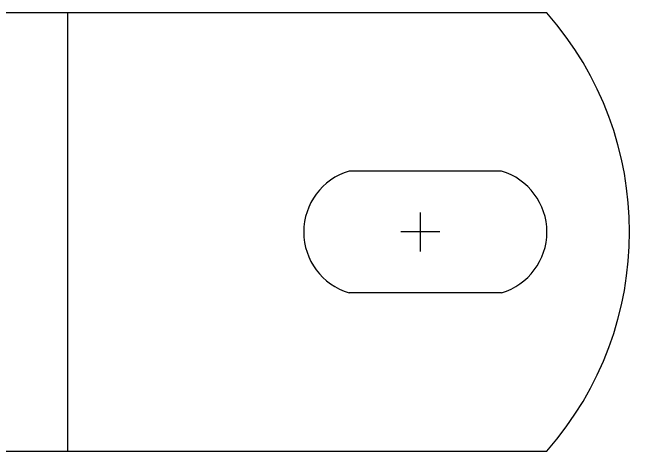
# Model space of a CAD drawing. Header units: millimetres. Extents: x 3916 to 6020, y 1867 to 2649.
# Drawn here: x 4362.1 to 4415.1, y 2510.5 to 2546.5 of the extents above; entities that cross this region are included whole.
import ezdxf

# ---------------------------------------------------------------- set-up
doc = ezdxf.new("R2010")
doc.units = ezdxf.units.MM
doc.linetypes.add('ACAD_ISO02W100', pattern=[15, 12, -3])
doc.linetypes.add('虚线', pattern=[3, 2, -1])

# ---------------------------------------------------------------- blocks, each defined once
blk = doc.blocks.new('4652050')
for p, q in [((20787.99, 11616.702), (20742.584, 11616.702)), ((20781.99, 11616.702), (20781.99, 11580.702)), ((20787.99, 11616.702), (20787.99, 11580.702)), ((20746.312, 11603.702), (20758.858, 11603.702)), ((20746.312, 11593.702), (20758.858, 11593.702)), ((20742.584, 11580.702), (20787.99, 11580.702))]:
    blk.add_line(p, q)
at = {"color": 4, "linetype": '虚线'}
for p, q in [((20809.984, 11616.702), (20787.99, 11616.702)), ((20808.257, 11603.702), (20795.71, 11603.702)), ((20801.983, 11600.304), (20801.983, 11597.101)), ((20800.382, 11598.702), (20803.585, 11598.702)), ((20808.257, 11593.702), (20795.71, 11593.702)), ((20809.984, 11580.702), (20787.99, 11580.702))]:
    blk.add_line(p, q, dxfattribs=at)
at = {"color": 1, "linetype": 'ACAD_ISO02W100'}
for p, q in [((20752.99, 11600.304), (20752.99, 11597.101)), ((20751.388, 11598.702), (20754.591, 11598.702))]:
    blk.add_line(p, q, dxfattribs=at)
for centre, radius, start, end in [((20763.008, 11598.702), 27.224, 138.6091, 221.3909), ((20747.801, 11598.702), 5.217, 106.5906, 253.4094), ((20757.369, 11598.702), 5.217, 286.5906, 73.4094)]:
    blk.add_arc(centre, radius, start, end)
at = {"color": 4, "linetype": '虚线'}
for centre, radius, start, end in [((20789.561, 11598.702), 27.224, 318.6091, 41.3909), ((20797.199, 11598.702), 5.217, 106.5906, 253.4094), ((20806.767, 11598.702), 5.217, 286.5906, 73.4094)]:
    blk.add_arc(centre, radius, start, end, dxfattribs=at)

msp = doc.modelspace()

# ---------------------------------------------------------------- block references
at = {"lineweight": -3, "rotation": 180}
msp.add_blockref('4652050', (25148.65, 14127.18), dxfattribs=at)

doc.saveas('drawing.dxf')
